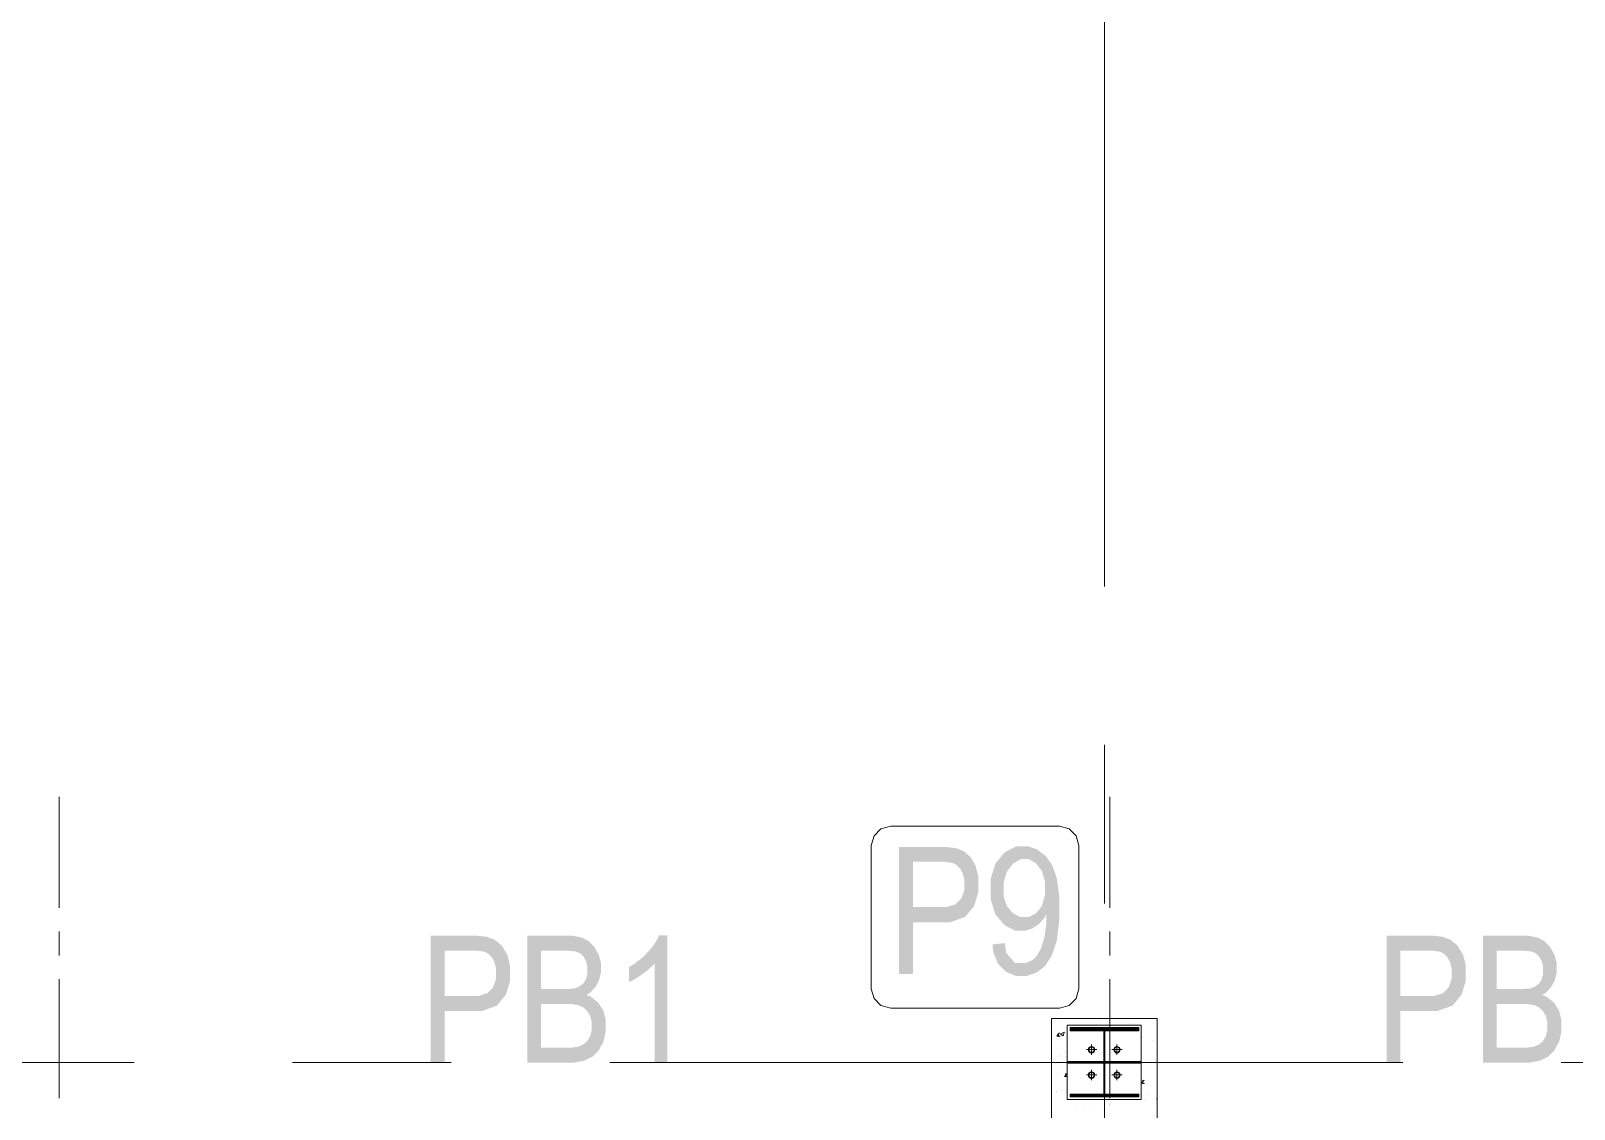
# Model space of a CAD drawing. Header units: millimetres. Extents: x 51.5 to 74.8, y 0.8 to 17.2.
# Drawn here: x 53.274 to 54.228, y 9.127 to 9.794 of the extents above; entities that cross this region are included whole.
import ezdxf

# ---------------------------------------------------------------- set-up
doc = ezdxf.new("R2010")
doc.units = ezdxf.units.MM
doc.layers.add('PDF_Geomertry', color=7, linetype='Continuous')
doc.layers.add('PDF_Solid Fills', color=7, linetype='Continuous')

msp = doc.modelspace()

# ---------------------------------------------------------------- hatches: boundary and pattern name
at = {"layer": 'PDF_Solid Fills', "transparency": 33554559}
h = msp.add_hatch(color=256, dxfattribs=at)
h.paths.add_polyline_path([(53.86857, 9.22897), (53.87621, 9.22981), (53.87704, 9.2237), (53.88246, 9.21745), (53.8869, 9.21745), (53.88885, 9.21745), (53.89246, 9.21884), (53.89413, 9.22008), (53.89565, 9.22147), (53.89843, 9.22634), (53.89954, 9.22967), (53.90065, 9.23314), (53.90176, 9.2412), (53.90176, 9.24578), (53.90176, 9.24772), (53.90065, 9.24536), (53.89732, 9.24161), (53.89524, 9.24022), (53.89315, 9.23884), (53.88885, 9.23745), (53.88663, 9.23745), (53.88274, 9.23745), (53.87593, 9.24092), (53.87301, 9.24439), (53.87024, 9.24772), (53.86732, 9.25717), (53.86732, 9.26314), (53.86732, 9.26925), (53.87038, 9.27897), (53.87329, 9.28258), (53.87621, 9.28606), (53.88343, 9.28967), (53.88774, 9.28967), (53.89065, 9.28967), (53.89635, 9.28759), (53.89885, 9.28564), (53.90149, 9.2837), (53.90551, 9.27786), (53.9069, 9.27397), (53.90829, 9.27009), (53.90982, 9.25897), (53.90982, 9.25175), (53.90982, 9.2437), (53.90829, 9.2312), (53.90676, 9.22661), (53.90524, 9.22217), (53.90107, 9.21564), (53.89843, 9.21356), (53.89579, 9.21161), (53.88996, 9.20953), (53.88676, 9.20953), (53.88301, 9.20953), (53.8769, 9.21203), (53.8744, 9.21453), (53.8719, 9.21703), (53.86899, 9.22425)])
h.paths.add_polyline_path([(53.90093, 9.2637), (53.90093, 9.26786), (53.89913, 9.27439), (53.89718, 9.27689), (53.89538, 9.27925), (53.89093, 9.28175), (53.88857, 9.28175), (53.88607, 9.28175), (53.88149, 9.27911), (53.8794, 9.27661), (53.87746, 9.27397), (53.87538, 9.26717), (53.87538, 9.26286), (53.87538, 9.25897), (53.87732, 9.25286), (53.87926, 9.2505), (53.88121, 9.24828), (53.88579, 9.24592), (53.88843, 9.24592), (53.89107, 9.24592), (53.89551, 9.24828), (53.89732, 9.2505), (53.89913, 9.25286), (53.90093, 9.25939)])
h = msp.add_hatch(color=256, dxfattribs=at)
h.paths.add_polyline_path([(53.81079, 9.21078), (53.81079, 9.28925), (53.8351, 9.28925), (53.83926, 9.28925), (53.84565, 9.28856), (53.84774, 9.28786), (53.85051, 9.28675), (53.85496, 9.283), (53.85663, 9.28022), (53.85815, 9.27745), (53.85982, 9.27078), (53.85982, 9.26675), (53.85982, 9.26147), (53.85718, 9.25272), (53.8544, 9.24939), (53.85176, 9.24606), (53.84246, 9.24272), (53.83579, 9.24272), (53.81926, 9.24272), (53.81926, 9.21078)])
h.paths.add_polyline_path([(53.81926, 9.25203), (53.83593, 9.25203), (53.83996, 9.25203), (53.84565, 9.25384), (53.84746, 9.2555), (53.84926, 9.25731), (53.85121, 9.26272), (53.85121, 9.26634), (53.85121, 9.26856), (53.85024, 9.27259), (53.8494, 9.27425), (53.84843, 9.27592), (53.84635, 9.27814), (53.84496, 9.27884), (53.84371, 9.27939), (53.83913, 9.28008), (53.83579, 9.28008), (53.81926, 9.28008)])
h = msp.add_hatch(color=256, dxfattribs=at)
h.paths.add_polyline_path([(53.52107, 9.15592), (53.52107, 9.23439), (53.54524, 9.23439), (53.54954, 9.23439), (53.55593, 9.2337), (53.55788, 9.23286), (53.56065, 9.23189), (53.5651, 9.22814), (53.56676, 9.22536), (53.56843, 9.22259), (53.5701, 9.21578), (53.5701, 9.21175), (53.5701, 9.20647), (53.56746, 9.19786), (53.56468, 9.19453), (53.56204, 9.1912), (53.55274, 9.18786), (53.54607, 9.18786), (53.52954, 9.18786), (53.52954, 9.15592)])
h.paths.add_polyline_path([(53.52954, 9.19703), (53.54621, 9.19703), (53.55024, 9.19703), (53.55593, 9.19884), (53.55774, 9.20064), (53.55954, 9.20245), (53.56149, 9.20786), (53.56149, 9.21134), (53.56149, 9.2137), (53.56051, 9.21772), (53.55968, 9.21939), (53.55871, 9.22106), (53.55649, 9.22328), (53.55524, 9.22397), (53.55399, 9.22453), (53.5494, 9.22509), (53.54607, 9.22509), (53.52954, 9.22509)])
h = msp.add_hatch(color=256, dxfattribs=at)
h.paths.add_polyline_path([(53.58079, 9.15592), (53.58079, 9.23439), (53.60496, 9.23439), (53.60857, 9.23439), (53.6144, 9.23328), (53.61663, 9.23217), (53.61871, 9.23106), (53.62218, 9.22745), (53.62357, 9.22509), (53.62496, 9.22259), (53.62635, 9.21731), (53.62635, 9.21439), (53.62635, 9.21175), (53.6251, 9.20675), (53.62399, 9.20467), (53.62274, 9.20245), (53.6194, 9.19897), (53.61732, 9.19772), (53.6201, 9.19661), (53.62454, 9.19314), (53.62607, 9.19078), (53.62774, 9.18828), (53.62926, 9.18231), (53.62926, 9.1787), (53.62926, 9.17508), (53.62788, 9.16883), (53.62635, 9.1662), (53.62496, 9.16342), (53.62107, 9.15953), (53.61857, 9.15842), (53.61621, 9.15717), (53.60954, 9.15592), (53.60524, 9.15592)])
h.paths.add_polyline_path([(53.58926, 9.16522), (53.60524, 9.16522), (53.60801, 9.16522), (53.6119, 9.16564), (53.61315, 9.1662), (53.61496, 9.16689), (53.61774, 9.16911), (53.61871, 9.17078), (53.61968, 9.17231), (53.62065, 9.17634), (53.62065, 9.1787), (53.62065, 9.18092), (53.61968, 9.18467), (53.61871, 9.1862), (53.61788, 9.18772), (53.61538, 9.19009), (53.61385, 9.19078), (53.61232, 9.19147), (53.60746, 9.19217), (53.60413, 9.19217), (53.58926, 9.19217)])
h.paths.add_polyline_path([(53.58926, 9.20147), (53.60315, 9.20147), (53.60593, 9.20147), (53.60982, 9.20175), (53.61093, 9.20217), (53.6126, 9.20272), (53.61524, 9.20467), (53.61607, 9.20592), (53.61704, 9.20731), (53.61788, 9.21092), (53.61788, 9.21314), (53.61788, 9.21522), (53.61704, 9.21884), (53.61621, 9.22022), (53.61551, 9.22161), (53.61329, 9.22356), (53.6119, 9.22411), (53.61051, 9.22467), (53.60565, 9.22509), (53.60218, 9.22509), (53.58926, 9.22509)])
msp.add_hatch(color=256, dxfattribs=at).paths.add_polyline_path([(53.66746, 9.15592), (53.65954, 9.15592), (53.65954, 9.21731), (53.65815, 9.21564), (53.6544, 9.21245), (53.65218, 9.21078), (53.64982, 9.20911), (53.64565, 9.20661), (53.64371, 9.20578), (53.64371, 9.21509), (53.6469, 9.21689), (53.65274, 9.22147), (53.65524, 9.22425), (53.65774, 9.22689), (53.66121, 9.23217), (53.66232, 9.23467), (53.66746, 9.23467)])
h = msp.add_hatch(color=256, dxfattribs=at)
h.paths.add_polyline_path([(54.11232, 9.15592), (54.11232, 9.23439), (54.13649, 9.23439), (54.14079, 9.23439), (54.14718, 9.2337), (54.14913, 9.23286), (54.1519, 9.23189), (54.15635, 9.22814), (54.15801, 9.22536), (54.15968, 9.22259), (54.16135, 9.21578), (54.16135, 9.21175), (54.16135, 9.20647), (54.15871, 9.19786), (54.15593, 9.19453), (54.15329, 9.1912), (54.14385, 9.18786), (54.13732, 9.18786), (54.12079, 9.18786), (54.12079, 9.15592)])
h.paths.add_polyline_path([(54.12079, 9.19703), (54.13746, 9.19703), (54.14135, 9.19703), (54.14718, 9.19884), (54.14899, 9.20064), (54.15079, 9.20245), (54.1526, 9.20786), (54.1526, 9.21134), (54.1526, 9.2137), (54.15176, 9.21772), (54.15079, 9.21939), (54.14996, 9.22106), (54.14774, 9.22328), (54.14649, 9.22397), (54.14524, 9.22453), (54.14065, 9.22509), (54.13732, 9.22509), (54.12079, 9.22509)])
h = msp.add_hatch(color=256, dxfattribs=at)
h.paths.add_polyline_path([(54.17204, 9.15592), (54.17204, 9.23439), (54.19621, 9.23439), (54.19982, 9.23439), (54.20565, 9.23328), (54.20774, 9.23217), (54.20996, 9.23106), (54.21343, 9.22745), (54.21482, 9.22509), (54.21621, 9.22259), (54.2176, 9.21731), (54.2176, 9.21439), (54.2176, 9.21175), (54.21635, 9.20675), (54.21524, 9.20467), (54.21399, 9.20245), (54.21065, 9.19897), (54.20857, 9.19772), (54.21135, 9.19661), (54.21579, 9.19314), (54.21732, 9.19078), (54.21899, 9.18828), (54.22051, 9.18231), (54.22051, 9.1787), (54.22051, 9.17508), (54.21913, 9.16883), (54.2176, 9.1662), (54.21621, 9.16342), (54.21232, 9.15953), (54.20982, 9.15842), (54.20746, 9.15717), (54.20079, 9.15592), (54.19649, 9.15592)])
h.paths.add_polyline_path([(54.18051, 9.16522), (54.19649, 9.16522), (54.19913, 9.16522), (54.20315, 9.16564), (54.2044, 9.1662), (54.20621, 9.16689), (54.20899, 9.16911), (54.20996, 9.17078), (54.21093, 9.17231), (54.21176, 9.17634), (54.21176, 9.1787), (54.21176, 9.18092), (54.21093, 9.18467), (54.20996, 9.1862), (54.20913, 9.18772), (54.20663, 9.19009), (54.2051, 9.19078), (54.20357, 9.19147), (54.19871, 9.19217), (54.19538, 9.19217), (54.18051, 9.19217)])
h.paths.add_polyline_path([(54.18051, 9.20147), (54.1944, 9.20147), (54.19718, 9.20147), (54.20107, 9.20175), (54.20218, 9.20217), (54.20385, 9.20272), (54.20649, 9.20467), (54.20732, 9.20592), (54.20829, 9.20731), (54.20913, 9.21092), (54.20913, 9.21314), (54.20913, 9.21522), (54.20829, 9.21884), (54.20746, 9.22022), (54.20663, 9.22161), (54.20454, 9.22356), (54.20315, 9.22411), (54.20176, 9.22467), (54.1969, 9.22509), (54.19343, 9.22509), (54.18051, 9.22509)])

# ---------------------------------------------------------------- linework, layer by layer
at = {"layer": 'PDF_Geomertry', "lineweight": 0}
for points in [[(53.93774, 9.45036), (53.93774, 9.94092)], [(53.93774, 9.25425), (53.93774, 9.35231)], [(53.29107, 9.25161), (53.29107, 9.32022)], [(53.94121, 9.25161), (53.94121, 9.32022)], [(53.29107, 9.22217), (53.29107, 9.23689)], [(53.94121, 9.22217), (53.94121, 9.23689)], [(53.29107, 9.13397), (53.29107, 9.20745)], [(53.94121, 9.13397), (53.94121, 9.20745)], [(53.90496, 9.17772), (53.90496, 9.17772)], [(53.9101, 9.18161), (53.9101, 9.18161)], [(53.91218, 9.18328), (53.91218, 9.18328)], [(53.91538, 9.17911), (53.91538, 9.17911)], [(53.91649, 9.17745), (53.91815, 9.17564)], [(53.91649, 9.17689), (53.9176, 9.17564)], [(53.91649, 9.1762), (53.91704, 9.17564)], [(53.9169, 9.17759), (53.91871, 9.17564)], [(53.91746, 9.17759), (53.91926, 9.17564)], [(53.91815, 9.17759), (53.91996, 9.17564)], [(53.91871, 9.17759), (53.92051, 9.17564)], [(53.91926, 9.17759), (53.92107, 9.17564)], [(53.91982, 9.17759), (53.92163, 9.17564)], [(53.92038, 9.17759), (53.92232, 9.17564)], [(53.92107, 9.17759), (53.92288, 9.17564)], [(53.92163, 9.17759), (53.92343, 9.17564)], [(53.92218, 9.17759), (53.92399, 9.17564)], [(53.92274, 9.17759), (53.92468, 9.17564)], [(53.92343, 9.17759), (53.92524, 9.17564)], [(53.92399, 9.17759), (53.92579, 9.17564)], [(53.92454, 9.17759), (53.92635, 9.17564)], [(53.9251, 9.17759), (53.9269, 9.17564)], [(53.92579, 9.17759), (53.9276, 9.17564)], [(53.92621, 9.18328), (53.92621, 9.18328)], [(53.92635, 9.17759), (53.92815, 9.17564)], [(53.9269, 9.17759), (53.92871, 9.17564)], [(53.92746, 9.17759), (53.92926, 9.17564)], [(53.92801, 9.17759), (53.92996, 9.17564)], [(53.92871, 9.17759), (53.93051, 9.17564)], [(53.92926, 9.17759), (53.93107, 9.17564)], [(53.92982, 9.17759), (53.93163, 9.17564)], [(53.93038, 9.17759), (53.93232, 9.17564)], [(53.93107, 9.17759), (53.93288, 9.17564)], [(53.93163, 9.17759), (53.93343, 9.17564)], [(53.93218, 9.17759), (53.93399, 9.17564)], [(53.93274, 9.17759), (53.93454, 9.17564)], [(53.93329, 9.17759), (53.93524, 9.17564)], [(53.93399, 9.17759), (53.93579, 9.17564)], [(53.93454, 9.17759), (53.93635, 9.17564)], [(53.93482, 9.18245), (53.93482, 9.18245)], [(53.9351, 9.17759), (53.9369, 9.17564)], [(53.93565, 9.17759), (53.9376, 9.17564), (53.93801, 9.17522)], [(53.93635, 9.17759), (53.93815, 9.17564)], [(53.9369, 9.17759), (53.93871, 9.17564)], [(53.93732, 9.17536), (53.93801, 9.17453)], [(53.93746, 9.17759), (53.93926, 9.17564)], [(53.93801, 9.17759), (53.93996, 9.17564)], [(53.93871, 9.17759), (53.94051, 9.17564)], [(53.93926, 9.17759), (53.94107, 9.17564)], [(53.93982, 9.17759), (53.94163, 9.17564)], [(53.93996, 9.18328), (53.9401, 9.18314), (53.9401, 9.18328)], [(53.94038, 9.17759), (53.94218, 9.17564)], [(53.94093, 9.17759), (53.94288, 9.17564)], [(53.94163, 9.17759), (53.94343, 9.17564)], [(53.94218, 9.17759), (53.94399, 9.17564)], [(53.94274, 9.17759), (53.94454, 9.17564)], [(53.94329, 9.17759), (53.94524, 9.17564)], [(53.94399, 9.17759), (53.94579, 9.17564)], [(53.94454, 9.17759), (53.94635, 9.17564)], [(53.9451, 9.17759), (53.9469, 9.17564)], [(53.94565, 9.17759), (53.94746, 9.17564)], [(53.94635, 9.17759), (53.94815, 9.17564)], [(53.9469, 9.17759), (53.94871, 9.17564)], [(53.94746, 9.17759), (53.94926, 9.17564)], [(53.94801, 9.17759), (53.94982, 9.17564)], [(53.94857, 9.17897), (53.94857, 9.17897)], [(53.94857, 9.17759), (53.95051, 9.17564)], [(53.94926, 9.17759), (53.95107, 9.17564)], [(53.94982, 9.17759), (53.95163, 9.17564)], [(53.95038, 9.17759), (53.95218, 9.17564)], [(53.95093, 9.17759), (53.95288, 9.17564)], [(53.95163, 9.17759), (53.95343, 9.17564)], [(53.95218, 9.17759), (53.95399, 9.17564)], [(53.95274, 9.17759), (53.95454, 9.17564)], [(53.95329, 9.17759), (53.9551, 9.17564)], [(53.95385, 9.17759), (53.95579, 9.17564)], [(53.95454, 9.17759), (53.95635, 9.17564)], [(53.9551, 9.17759), (53.9569, 9.17564)], [(53.95565, 9.18022), (53.95565, 9.18022)], [(53.95565, 9.17759), (53.95746, 9.17564)], [(53.95621, 9.17759), (53.95815, 9.17564)], [(53.9569, 9.17759), (53.95871, 9.17564)], [(53.95746, 9.17759), (53.95899, 9.17606)], [(53.95801, 9.17759), (53.95899, 9.17661)], [(53.95857, 9.17759), (53.95899, 9.17717)], [(53.96051, 9.17731), (53.96051, 9.17731)], [(53.96079, 9.17759), (53.96079, 9.17759)], [(53.96399, 9.18134), (53.96399, 9.18134)], [(53.96829, 9.18328), (53.96829, 9.18328)], [(53.90496, 9.17411), (53.90496, 9.17411)], [(53.90496, 9.16703), (53.90496, 9.16703)], [(53.90621, 9.17328), (53.90621, 9.17328)], [(53.91038, 9.17217), (53.90843, 9.17231), (53.90996, 9.17425)], [(53.90954, 9.17189), (53.90913, 9.17397)], [(53.90968, 9.1705), (53.90968, 9.1705)], [(53.91051, 9.17356), (53.91218, 9.17245), (53.91288, 9.17453)], [(53.91065, 9.1737), (53.91301, 9.17467)], [(53.91371, 9.17467), (53.91371, 9.17467)], [(53.91482, 9.17453), (53.91482, 9.17453)], [(53.91482, 9.16786), (53.91482, 9.16786)], [(53.92982, 9.16078), (53.92982, 9.16717)], [(53.93732, 9.17481), (53.93801, 9.17397)], [(53.93732, 9.17425), (53.93801, 9.17342)], [(53.93732, 9.17356), (53.93801, 9.17286)], [(53.93732, 9.173), (53.93801, 9.17217)], [(53.93732, 9.17245), (53.93801, 9.17161)], [(53.93732, 9.17189), (53.93801, 9.17106)], [(53.93732, 9.1712), (53.93801, 9.1705)], [(53.93732, 9.17064), (53.93801, 9.16995)], [(53.93732, 9.17009), (53.93801, 9.16925)], [(53.93732, 9.16953), (53.93801, 9.1687)], [(53.93732, 9.16883), (53.93801, 9.16814)], [(53.93732, 9.16828), (53.93801, 9.16759)], [(53.93732, 9.16772), (53.93801, 9.16689)], [(53.93732, 9.16717), (53.93801, 9.16634)], [(53.93732, 9.16661), (53.93801, 9.16578)], [(53.93732, 9.16592), (53.93801, 9.16522)], [(53.93732, 9.16536), (53.93801, 9.16453)], [(53.94551, 9.16078), (53.94551, 9.16717)], [(53.96051, 9.17189), (53.96065, 9.17203)], [(53.96051, 9.17161), (53.96065, 9.17189)], [(53.96051, 9.16897), (53.96051, 9.16897)], [(53.96774, 9.16981), (53.96774, 9.16981)], [(53.97024, 9.17481), (53.97024, 9.17481)], [(53.97038, 9.17411), (53.97038, 9.17411)], [(53.97038, 9.17022), (53.97038, 9.17022)], [(53.33746, 9.15606), (52.84732, 9.15606)], [(53.53371, 9.15606), (53.43551, 9.15606)], [(54.12232, 9.15606), (53.63176, 9.15606)], [(53.90496, 9.16161), (53.90496, 9.16161)], [(53.90496, 9.1562), (53.90496, 9.1562)], [(53.90926, 9.15953), (53.90926, 9.15953)], [(53.91038, 9.16022), (53.91038, 9.16022)], [(53.91329, 9.16272), (53.91329, 9.16272)], [(53.91399, 9.15939), (53.91399, 9.15939)], [(53.91482, 9.1637), (53.91482, 9.1637)], [(53.93301, 9.16397), (53.92663, 9.16397)], [(53.93732, 9.16481), (53.93801, 9.16397)], [(53.93732, 9.16425), (53.93801, 9.16342)], [(53.93732, 9.16356), (53.93801, 9.16286)], [(53.93732, 9.163), (53.93801, 9.16231)], [(53.93732, 9.16245), (53.93801, 9.16161)], [(53.93732, 9.16189), (53.93801, 9.16106)], [(53.93732, 9.16134), (53.93801, 9.1605)], [(53.93732, 9.16064), (53.93801, 9.15995)], [(53.93732, 9.16009), (53.93801, 9.15925)], [(53.93732, 9.15953), (53.93801, 9.1587)], [(53.93732, 9.15897), (53.93801, 9.15814)], [(53.93732, 9.15828), (53.93801, 9.15758)], [(53.93732, 9.15772), (53.93801, 9.15689)], [(53.93732, 9.15717), (53.93801, 9.15634)], [(53.93732, 9.15661), (53.93801, 9.15578)], [(53.93732, 9.15592), (53.93801, 9.15522)], [(53.93774, 8.75231), (53.93774, 9.15606)], [(53.94871, 9.16397), (53.94232, 9.16397)], [(53.96051, 9.15884), (53.96051, 9.15884)], [(53.96079, 9.1587), (53.96079, 9.1587)], [(53.96357, 9.15786), (53.96357, 9.15786)], [(53.97038, 9.16411), (53.97038, 9.16411)], [(53.97038, 9.16342), (53.97038, 9.16342)], [(53.97038, 9.15828), (53.97038, 9.15828)], [(54.31857, 9.15606), (54.22038, 9.15606)], [(53.90496, 9.14967), (53.90496, 9.14967)], [(53.90885, 9.14842), (53.90885, 9.14842)], [(53.91482, 9.14717), (53.91301, 9.14731), (53.91468, 9.14925)], [(53.91413, 9.14703), (53.91371, 9.14911)], [(53.91482, 9.153), (53.91482, 9.153)], [(53.93301, 9.14828), (53.92663, 9.14828)], [(53.92982, 9.14509), (53.92982, 9.15147)], [(53.93732, 9.15536), (53.93801, 9.15467)], [(53.93732, 9.15481), (53.93801, 9.15397)], [(53.93732, 9.15425), (53.93801, 9.15342)], [(53.93732, 9.1537), (53.93801, 9.15286)], [(53.93732, 9.153), (53.93801, 9.15231)], [(53.93732, 9.15245), (53.93801, 9.15161)], [(53.93732, 9.15189), (53.93801, 9.15106)], [(53.93732, 9.15134), (53.93801, 9.1505)], [(53.93732, 9.15064), (53.93801, 9.14995)], [(53.93732, 9.15009), (53.93801, 9.14939)], [(53.93732, 9.14953), (53.93801, 9.1487)], [(53.93732, 9.14897), (53.93801, 9.14814)], [(53.93732, 9.14828), (53.93801, 9.14759)], [(53.93732, 9.14772), (53.93801, 9.14703)], [(53.93732, 9.14717), (53.93801, 9.14634)], [(53.93732, 9.14661), (53.93801, 9.14578)], [(53.94871, 9.14828), (53.94232, 9.14828)], [(53.94551, 9.14509), (53.94551, 9.15147)], [(53.97038, 9.15259), (53.97038, 9.15259)], [(53.97038, 9.14995), (53.97038, 9.14995)], [(53.97038, 9.14634), (53.97038, 9.14634)], [(53.90496, 9.1455), (53.90496, 9.1455)], [(53.90496, 9.14245), (53.90496, 9.14245)], [(53.90496, 9.13772), (53.90496, 9.13772)], [(53.90843, 9.13814), (53.90843, 9.13814)], [(53.90843, 9.13745), (53.90843, 9.13745)], [(53.91093, 9.1387), (53.91093, 9.1387)], [(53.91482, 9.14231), (53.91482, 9.14231)], [(53.91482, 9.13897), (53.91482, 9.13897)], [(53.91482, 9.13759), (53.91482, 9.13759)], [(53.93732, 9.14606), (53.93801, 9.14522)], [(53.93732, 9.14536), (53.93801, 9.14467)], [(53.93732, 9.14481), (53.93801, 9.14397)], [(53.93732, 9.14425), (53.93801, 9.14342)], [(53.93732, 9.1437), (53.93801, 9.14286)], [(53.93732, 9.143), (53.93801, 9.14231)], [(53.93732, 9.14245), (53.93801, 9.14175)], [(53.93732, 9.14189), (53.93801, 9.14106)], [(53.93732, 9.14134), (53.93801, 9.1405)], [(53.93732, 9.14064), (53.93801, 9.13995)], [(53.93732, 9.14009), (53.93801, 9.13939)], [(53.93732, 9.13953), (53.93801, 9.1387)], [(53.93732, 9.13897), (53.93801, 9.13814)], [(53.93732, 9.13842), (53.93801, 9.13759)], [(53.93732, 9.13772), (53.93801, 9.13703)], [(53.93732, 9.13717), (53.93801, 9.13647), (53.93982, 9.13467)], [(53.96051, 9.1387), (53.96051, 9.1387)], [(53.9626, 9.143), (53.96065, 9.14314), (53.96232, 9.14509)], [(53.96176, 9.14272), (53.96135, 9.14481)], [(53.97038, 9.14189), (53.97038, 9.14189)], [(53.90496, 9.13467), (53.90496, 9.13467)], [(53.91482, 9.1362), (53.91482, 9.1362)], [(53.91649, 9.13634), (53.91815, 9.13467)], [(53.91649, 9.13578), (53.9176, 9.13467)], [(53.91649, 9.13509), (53.9169, 9.13467)], [(53.9169, 9.13647), (53.91871, 9.13467)], [(53.91704, 9.13314), (53.91704, 9.13314)], [(53.91746, 9.13647), (53.91926, 9.13467)], [(53.91801, 9.13647), (53.91982, 9.13467)], [(53.91857, 9.13647), (53.92051, 9.13467)], [(53.91926, 9.13647), (53.92107, 9.13467)], [(53.91982, 9.13647), (53.92163, 9.13467)], [(53.92038, 9.13647), (53.92218, 9.13467)], [(53.92065, 9.12786), (53.92065, 9.12786)], [(53.92093, 9.13647), (53.92288, 9.13467)], [(53.92163, 9.13647), (53.92343, 9.13467)], [(53.92218, 9.13647), (53.92399, 9.13467)], [(53.92274, 9.13647), (53.92454, 9.13467)], [(53.92329, 9.13647), (53.9251, 9.13467)], [(53.92399, 9.13647), (53.92579, 9.13467)], [(53.92454, 9.13647), (53.92635, 9.13467)], [(53.9251, 9.13647), (53.9269, 9.13467)], [(53.92538, 9.12884), (53.92538, 9.12884)], [(53.92565, 9.13647), (53.92746, 9.13467)], [(53.92621, 9.13647), (53.92815, 9.13467)], [(53.9269, 9.13647), (53.92871, 9.13467)], [(53.92746, 9.13647), (53.92926, 9.13467)], [(53.92801, 9.13647), (53.92982, 9.13467)], [(53.92857, 9.13647), (53.93051, 9.13467)], [(53.92899, 9.12884), (53.92899, 9.12884)], [(53.92926, 9.13647), (53.93107, 9.13467)], [(53.92982, 9.13647), (53.93163, 9.13467)], [(53.93038, 9.13647), (53.93218, 9.13467)], [(53.93093, 9.13647), (53.93274, 9.13467)], [(53.93163, 9.13647), (53.93343, 9.13467)], [(53.93218, 9.13647), (53.93399, 9.13467)], [(53.93274, 9.13647), (53.93454, 9.13467)], [(53.93329, 9.13647), (53.9351, 9.13467)], [(53.93385, 9.13647), (53.93579, 9.13467)], [(53.93454, 9.13647), (53.93635, 9.13467)], [(53.9351, 9.13647), (53.9369, 9.13467)], [(53.93565, 9.13647), (53.93746, 9.13467)], [(53.93621, 9.13647), (53.93815, 9.13467)], [(53.9369, 9.13647), (53.93871, 9.13467)], [(53.93732, 9.13661), (53.93746, 9.13647), (53.93926, 9.13467)], [(53.93857, 9.13647), (53.94038, 9.13467)], [(53.93913, 9.13647), (53.94107, 9.13467)], [(53.93982, 9.13647), (53.94163, 9.13467)], [(53.94038, 9.13647), (53.94218, 9.13467)], [(53.94093, 9.13647), (53.94274, 9.13467)], [(53.94149, 9.13647), (53.94343, 9.13467)], [(53.94149, 9.1305), (53.94149, 9.1305)], [(53.94218, 9.13647), (53.94399, 9.13467)], [(53.94232, 9.1312), (53.94232, 9.1312)], [(53.94274, 9.13647), (53.94454, 9.13467)], [(53.94329, 9.13647), (53.9451, 9.13467)], [(53.94385, 9.13647), (53.94579, 9.13467)], [(53.94454, 9.13647), (53.94635, 9.13467)], [(53.9451, 9.13647), (53.9469, 9.13467)], [(53.94565, 9.13647), (53.94746, 9.13467)], [(53.94621, 9.13647), (53.94801, 9.13467)], [(53.94676, 9.13647), (53.94871, 9.13467)], [(53.94746, 9.13647), (53.94926, 9.13467)], [(53.94801, 9.13647), (53.94982, 9.13467)], [(53.94857, 9.13647), (53.95038, 9.13467)], [(53.94913, 9.13647), (53.95107, 9.13467)], [(53.94982, 9.13647), (53.95163, 9.13467)], [(53.95038, 9.13647), (53.95218, 9.13467)], [(53.95093, 9.13647), (53.95274, 9.13467)], [(53.95149, 9.13647), (53.95329, 9.13467)], [(53.95218, 9.13647), (53.95399, 9.13467)], [(53.95274, 9.13647), (53.95454, 9.13467)], [(53.95329, 9.13647), (53.9551, 9.13467)], [(53.95385, 9.13647), (53.95565, 9.13467)], [(53.9544, 9.13647), (53.95635, 9.13467)], [(53.9551, 9.13647), (53.9569, 9.13467)], [(53.95565, 9.13647), (53.95746, 9.13467)], [(53.95621, 9.13647), (53.95801, 9.13467)], [(53.95676, 9.13647), (53.95871, 9.13467)], [(53.95746, 9.13647), (53.95899, 9.13495)], [(53.95801, 9.13647), (53.95899, 9.1355)], [(53.95857, 9.13647), (53.95899, 9.13606)], [(53.9626, 9.13328), (53.9626, 9.13328)], [(53.96413, 9.13647), (53.96413, 9.13647)], [(53.9701, 9.13356), (53.97038, 9.1337)], [(53.9701, 9.13342), (53.97038, 9.13328)], [(53.97038, 9.13245), (53.97038, 9.13245)], [(53.97038, 9.1312), (53.97038, 9.1312)]]:
    msp.add_lwpolyline(points, dxfattribs=at)
for points in [[(53.80565, 9.30217), (53.90996, 9.30217), (53.91593, 9.3005), (53.92038, 9.29606), (53.9219, 9.29009), (53.9219, 9.20161), (53.92038, 9.1955), (53.91593, 9.1912), (53.90996, 9.18953), (53.80565, 9.18953), (53.79954, 9.1912), (53.79524, 9.1955), (53.79357, 9.20161), (53.79357, 9.29009), (53.79524, 9.29606), (53.79954, 9.3005), (53.80565, 9.30217)], [(53.97038, 9.04592), (53.90496, 9.04592), (53.90496, 9.18328), (53.97038, 9.18328), (53.97038, 9.04592)], [(53.90718, 9.18328), (53.90718, 9.18328), (53.90718, 9.18328), (53.90718, 9.18328)], [(53.91093, 9.18328), (53.91093, 9.18328), (53.91093, 9.18328)], [(53.91482, 9.17897), (53.96051, 9.17897), (53.96051, 9.13314), (53.91482, 9.13314), (53.91482, 9.17897)], [(53.91649, 9.17564), (53.91649, 9.17759), (53.95899, 9.17759), (53.95899, 9.17564), (53.91649, 9.17564)], [(53.92065, 9.17897), (53.92065, 9.17897), (53.92065, 9.17897)], [(53.92371, 9.18328), (53.92371, 9.18328), (53.92371, 9.18328), (53.92371, 9.18328)], [(53.93399, 9.18328), (53.93399, 9.18328), (53.93399, 9.18328)], [(53.93468, 9.17897), (53.93468, 9.17897), (53.93468, 9.17897), (53.93468, 9.17897)], [(53.93732, 9.17564), (53.93732, 9.13647), (53.93801, 9.13647), (53.93801, 9.17564), (53.93732, 9.17564)], [(53.94038, 9.18328), (53.94038, 9.18328), (53.94038, 9.18328), (53.94038, 9.18328)], [(53.94121, 9.18272), (53.94121, 9.18272), (53.94121, 9.18272), (53.94121, 9.18272)], [(53.94607, 9.17897), (53.94607, 9.17897), (53.94607, 9.17897)], [(53.95426, 9.18328), (53.95426, 9.18328), (53.95426, 9.18328)], [(53.9569, 9.18328), (53.9569, 9.18328), (53.9569, 9.18328), (53.9569, 9.18328)], [(53.9569, 9.18328), (53.9569, 9.18328), (53.9569, 9.18328), (53.9569, 9.18328)], [(53.97038, 9.18217), (53.97038, 9.18217), (53.97038, 9.18217)], [(53.90496, 9.17356), (53.90496, 9.17356), (53.90496, 9.17356)], [(53.90496, 9.16759), (53.90496, 9.16759), (53.90496, 9.16759), (53.90496, 9.16759)], [(53.96051, 9.17036), (53.96051, 9.17036), (53.96051, 9.17036)], [(53.96051, 9.16661), (53.96051, 9.16661), (53.96051, 9.16661)], [(53.97038, 9.17467), (53.97038, 9.17467), (53.97038, 9.17467)], [(53.90496, 9.16356), (53.90496, 9.16356), (53.90496, 9.16356)], [(53.90496, 9.16161), (53.90496, 9.16161), (53.90496, 9.16161)], [(53.91482, 9.16286), (53.91482, 9.16286), (53.91482, 9.16286)], [(53.91482, 9.1587), (53.91482, 9.1587), (53.91482, 9.1587)], [(53.91482, 9.15661), (53.91482, 9.1555), (53.93732, 9.1555), (53.93732, 9.15661), (53.91482, 9.15661)], [(53.96051, 9.15661), (53.96051, 9.1555), (53.93801, 9.1555), (53.93801, 9.15661), (53.96051, 9.15661)], [(53.96051, 9.15981), (53.96051, 9.15981), (53.96051, 9.15981)], [(53.96051, 9.15689), (53.96051, 9.15689), (53.96051, 9.15689)], [(53.96051, 9.15592), (53.96051, 9.15592), (53.96051, 9.15592)], [(53.90496, 9.153), (53.90496, 9.153), (53.90496, 9.153), (53.90496, 9.153)], [(53.90496, 9.14661), (53.90496, 9.14661), (53.90496, 9.14661)], [(53.91482, 9.15092), (53.91482, 9.15092), (53.91482, 9.15092)], [(53.96051, 9.14925), (53.96051, 9.14925), (53.96051, 9.14925), (53.96051, 9.14925)], [(53.96051, 9.14509), (53.96051, 9.14509), (53.96051, 9.14509)], [(53.96051, 9.14495), (53.96051, 9.14495), (53.96051, 9.14495)], [(53.96051, 9.13772), (53.96051, 9.13772), (53.96051, 9.13772), (53.96051, 9.13772)], [(53.90496, 9.13189), (53.90496, 9.13189), (53.90496, 9.13189)], [(53.91649, 9.13647), (53.91649, 9.13467), (53.95899, 9.13467), (53.95899, 9.13647), (53.91649, 9.13647)], [(53.91954, 9.13314), (53.91954, 9.13314), (53.91954, 9.13314), (53.91954, 9.13314)], [(53.91954, 9.13314), (53.91954, 9.13314), (53.91954, 9.13314)], [(53.93621, 9.13314), (53.93621, 9.13314), (53.93621, 9.13314)], [(53.94121, 9.1305), (53.94121, 9.1305), (53.94121, 9.1305), (53.94121, 9.1305)], [(53.94121, 9.13022), (53.94121, 9.13022), (53.94121, 9.13022), (53.94121, 9.13022)], [(53.94121, 9.12995), (53.94121, 9.12995), (53.94121, 9.12995), (53.94121, 9.12995)], [(53.9426, 9.13314), (53.9426, 9.13314), (53.9426, 9.13314), (53.9426, 9.13314)], [(53.94496, 9.13314), (53.94496, 9.13314), (53.94496, 9.13314)], [(53.95274, 9.13314), (53.95274, 9.13314), (53.95274, 9.13314)], [(53.95899, 9.13314), (53.95899, 9.13314), (53.95899, 9.13314)], [(53.96051, 9.13439), (53.96051, 9.13439), (53.96051, 9.13439)]]:
    msp.add_lwpolyline(points, close=True, dxfattribs=at)
for centre in [(53.92982, 9.16397), (53.94551, 9.16397)]:
    msp.add_circle(centre, 0.00167, dxfattribs=at)
for points in [[(53.93176, 9.16397), (53.93176, 9.16495), (53.93093, 9.16592), (53.92982, 9.16592), (53.92871, 9.16592), (53.92788, 9.16495), (53.92788, 9.16397), (53.92788, 9.16286), (53.92871, 9.16189), (53.92982, 9.16189), (53.93093, 9.16189), (53.93176, 9.16286), (53.93176, 9.16397)], [(53.94746, 9.16397), (53.94746, 9.16495), (53.94663, 9.16592), (53.94551, 9.16592), (53.9444, 9.16592), (53.94357, 9.16495), (53.94357, 9.16397), (53.94357, 9.16286), (53.9444, 9.16189), (53.94551, 9.16189), (53.94663, 9.16189), (53.94746, 9.16286), (53.94746, 9.16397)], [(53.93176, 9.14828), (53.93176, 9.14925), (53.93093, 9.15022), (53.92982, 9.15022), (53.92871, 9.15022), (53.92788, 9.14925), (53.92788, 9.14828), (53.92788, 9.14717), (53.92871, 9.1462), (53.92982, 9.1462), (53.93093, 9.1462), (53.93176, 9.14717), (53.93176, 9.14828)], [(53.93149, 9.14828), (53.93149, 9.14911), (53.93079, 9.14981), (53.92982, 9.14981), (53.92885, 9.14981), (53.92815, 9.14911), (53.92815, 9.14828), (53.92815, 9.14731), (53.92885, 9.14661), (53.92982, 9.14661), (53.93079, 9.14661), (53.93149, 9.14731), (53.93149, 9.14828)], [(53.94746, 9.14828), (53.94746, 9.14925), (53.94663, 9.15022), (53.94551, 9.15022), (53.9444, 9.15022), (53.94357, 9.14925), (53.94357, 9.14828), (53.94357, 9.14717), (53.9444, 9.1462), (53.94551, 9.1462), (53.94663, 9.1462), (53.94746, 9.14717), (53.94746, 9.14828)], [(53.94718, 9.14828), (53.94718, 9.14911), (53.94649, 9.14981), (53.94551, 9.14981), (53.94468, 9.14981), (53.94385, 9.14911), (53.94385, 9.14828), (53.94385, 9.14731), (53.94468, 9.14661), (53.94551, 9.14661), (53.94649, 9.14661), (53.94718, 9.14731), (53.94718, 9.14828)]]:
    msp.add_open_spline(points, degree=3, knots=[0, 0, 0, 0, 1, 1, 1, 2, 2, 2, 3, 3, 3, 4, 4, 4, 4], dxfattribs=at)

doc.saveas('drawing.dxf')
